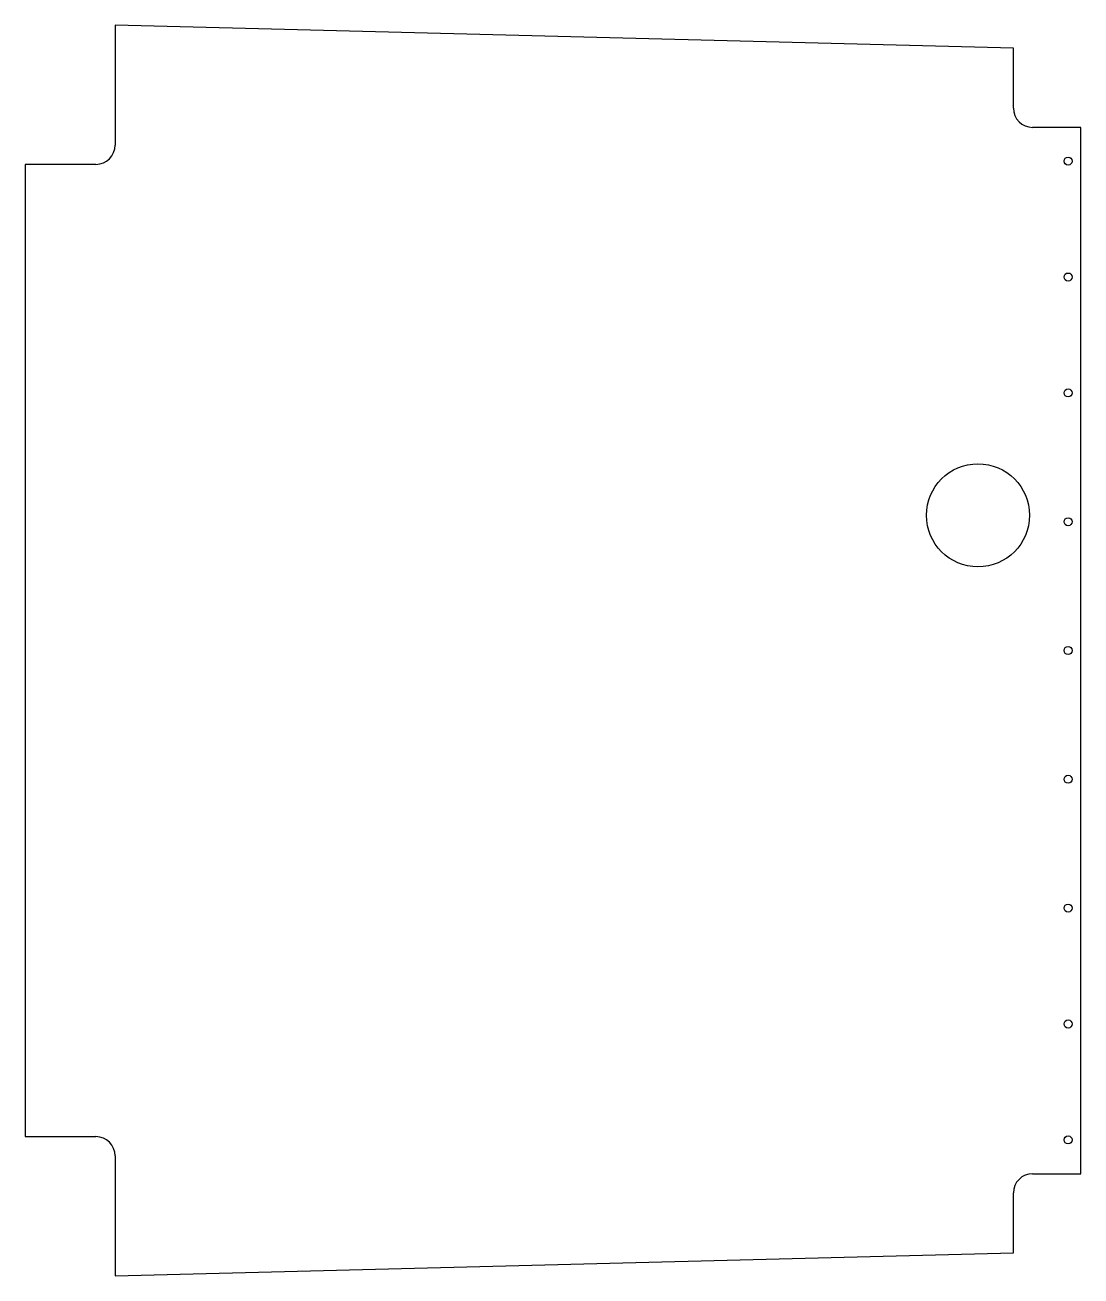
# Model space of a CAD drawing. Header units: inches. Extents: x 2 to 22.5, y 2 to 26.3.
import ezdxf

# ---------------------------------------------------------------- set-up
doc = ezdxf.new("R2010")
doc.units = ezdxf.units.IN
doc.header["$MEASUREMENT"] = 0
doc.layers.get('0').update_dxf_attribs({"linetype": 'CONTINUOUS'})

msp = doc.modelspace()

# ---------------------------------------------------------------- linework, layer by layer
for p, q in [((21.188, 25.832, 0.025), (3.75, 26.284, 0.025)), ((3.75, 26.284, 0.025), (3.75, 23.954, 0.025)), ((21.188, 24.673, 0.025), (21.188, 25.832, 0.025)), ((22.5, 24.298, 0.025), (21.562, 24.298, 0.025)), ((22.5, 3.986, 0.025), (22.5, 24.298, 0.025)), ((3.375, 23.579, 0.025), (2, 23.579, 0.025)), ((2, 23.579, 0.025), (2, 4.705, 0.025)), ((2, 4.705, 0.025), (3.375, 4.705, 0.025)), ((3.75, 4.33, 0.025), (3.75, 2, 0.025)), ((21.562, 3.986, 0.025), (22.5, 3.986, 0.025)), ((21.188, 2.452, 0.025), (21.188, 3.611, 0.025)), ((3.75, 2, 0.025), (21.188, 2.452, 0.025))]:
    msp.add_line(p, q)
for centre, radius in [((22.25, 23.642), 0.0781), ((22.25, 21.392), 0.0781), ((22.25, 19.142), 0.0781), ((20.5, 16.767), 1), ((22.25, 16.642), 0.0781), ((22.25, 14.142), 0.0781), ((22.25, 11.642), 0.0781), ((22.25, 9.142), 0.0781), ((22.25, 6.892), 0.0781), ((22.25, 4.642), 0.0781)]:
    msp.add_circle(centre, radius)
for centre, start, end in [((21.562, 24.673, 0.025), 180, 270), ((3.375, 23.954, 0.025), 270, 0), ((3.375, 4.33, 0.025), 0, 90), ((21.562, 3.611, 0.025), 90, 180)]:
    msp.add_arc(centre, 0.375, start, end)

doc.saveas('drawing.dxf')
